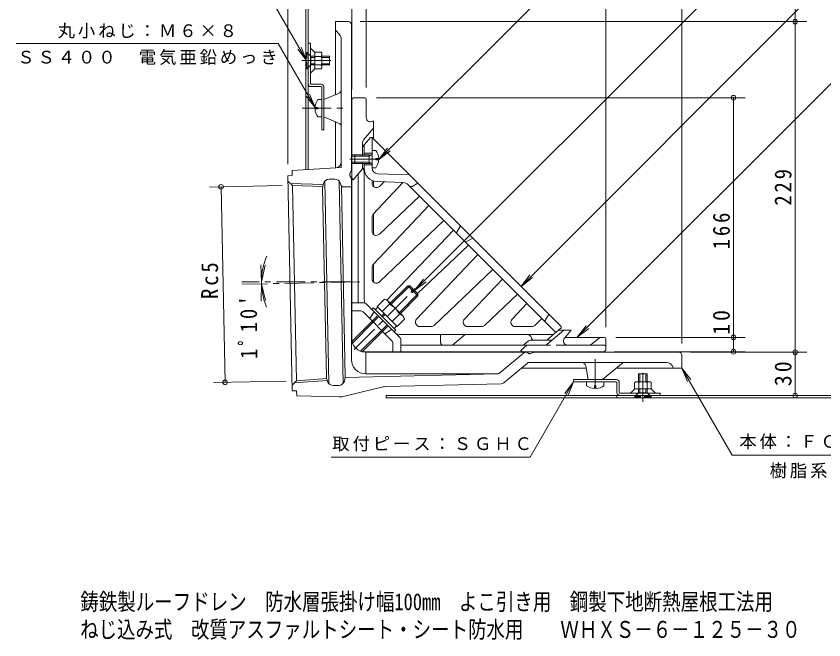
# Model space of a CAD drawing. Units: millimetres at full size, sheet at 1:4. Extents: x -418 to 512, y -549 to 486.
# Drawn here: x -382 to 177, y -549 to -117 of the extents above; entities that cross this region are included whole.
import ezdxf
from ezdxf.enums import TextEntityAlignment as Align

# ---------------------------------------------------------------- set-up
doc = ezdxf.new("R2010")
doc.units = ezdxf.units.MM
doc.header["$LTSCALE"] = 4
doc.header["$PDMODE"] = 32
doc.header["$PDSIZE"] = 3.2
for name, pattern in [('CHAIN1', [8, 5, -1, 1, -1]), ('DASHED1', [1.8, 1.2, -0.6]), ('DASHED2', [3, 2, -1])]:
    doc.linetypes.add(name, pattern=pattern)
for name, color, linetype, lineweight in [('0-0_通り芯', 4, 'Continuous', 9), ('0-1_躯体', 6, 'Continuous', 9), ('0-2_仕上', 3, 'Continuous', 9), ('0-4_その他', 7, 'Continuous', 9), ('0-5_寸法', 7, 'Continuous', 9), ('0-8', 2, 'Continuous', 9), ('0-A', 2, 'Continuous', 9)]:
    doc.layers.add(name, color=color, linetype=linetype, lineweight=lineweight)
doc.layers.add('F-5_F-5ﾚｲﾔ', color=2, linetype='Continuous')
doc.styles.add('ＭＳ ゴシック', font='')
doc.styles.get('ＭＳ ゴシック').set_extended_font_data('MS Gothic')

msp = doc.modelspace()

# ---------------------------------------------------------------- linework, layer by layer
at = {"layer": '0-0_通り芯'}
for p, q in [((-152.119, -121.134), (-161.119, -121.134)), ((-161.119, -121.134), (-161.119, -171.8)), ((-158.462, -129.983), (-161.119, -127.134)), ((-150.119, -123.134), (-150.119, -223.795)), ((-157.119, -133.393), (-157.119, -222.1)), ((-169.119, -175.134), (-158.965, -170.903)), ((-169.119, -195.134), (-169.119, -175.134)), ((-169.119, -187.134), (-158.965, -191.364)), ((-161.119, -190.467), (-161.119, -222.339)), ((-191.194, -224.134), (-157.119, -222.1)), ((-150.306, -224.641), (-151.119, -226.384)), ((-151.119, -226.384), (-151.119, -227.884)), ((-150.387, -229.152), (-151.119, -227.884)), ((-169.412, -233.3), (-170.208, -236.47)), ((-165.786, -371.889), (-168.639, -231.755)), ((-161.725, -230.196), (-165.614, -230.275)), ((-155.788, -371.687), (-158.641, -231.551)), ((-157.806, -233.064), (-157.49, -234.137)), ((-154.371, -367.576), (-157.073, -234.893)), ((-150.119, -230.152), (-150.119, -355.121)), ((-167.381, -367.239), (-170.044, -236.45)), ((-155.531, -235.571), (-150.119, -235.461)), ((-140.19, -350.133), (-140.19, -365.121)), ((-28.652, -350.134), (-140.171, -350.134)), ((-47.174, -364.445), (-30.955, -350.835)), ((-26.757, -351.134), (-26.92, -351.134)), ((-24.254, -350.279), (-26.008, -350.988)), ((76.881, -350.134), (-23.505, -350.134)), ((78.881, -352.134), (78.881, -361.133)), ((-44.556, -371.386), (-28.128, -357.601)), ((-26.843, -357.134), (67.978, -357.134)), ((-32.338, -361.133), (12.548, -361.133)), ((12.299, -359.64), (13.881, -369.134)), ((33.416, -361.133), (78.881, -361.133)), ((72.828, -360.921), (72.881, -361.133)), ((-166.62, -370.377), (-167.544, -367.243)), ((-155.015, -370.141), (-154.371, -367.575)), ((-49.033, -365.146), (-154.371, -367.574)), ((-48.715, -365.121), (-140.119, -365.121)), ((-158.813, -373.166), (-162.702, -373.245)), ((-155.859, -380.832), (-128.154, -374.195)), ((-126.055, -373.923), (-46.415, -372.087)), ((-158.414, -381.104), (-188.01, -380.438))]:
    msp.add_line(p, q, dxfattribs=at)
at = {"layer": '0-0_通り芯', "linetype": 'CHAIN1'}
for p, q in [((-184.119, -181.134), (-154.251, -181.134)), ((-150.119, -301.474), (-226.103, -301.474)), ((-144.268, -301.355), (-226.072, -303.021)), ((18.881, -354.975), (18.881, -376.102))]:
    msp.add_line(p, q, dxfattribs=at)
at = {"layer": '0-0_通り芯', "color": 6}
for p, q in [((-191.119, -227.794), (-194.119, -227.855)), ((-194.119, -227.855), (-191.085, -376.824)), ((-191.194, -224.134), (-191.119, -227.794)), ((-190.978, -234.711), (-194.039, -231.773)), ((-192.569, -233.184), (-169.563, -233.903)), ((-190.978, -234.711), (-188.226, -369.845)), ((-190.978, -234.711), (-169.931, -235.369)), ((-188.226, -369.845), (-167.223, -368.331)), ((-188.226, -369.845), (-191.164, -372.906)), ((-189.754, -371.436), (-166.796, -369.781)), ((-188.085, -376.763), (-191.085, -376.824)), ((-188.01, -380.438), (-188.085, -376.763))]:
    msp.add_line(p, q, dxfattribs=at)
at = {"layer": '0-0_通り芯'}
msp.add_lwpolyline([(13.881, -369.134), (23.881, -369.134), (38.182, -357.134)], dxfattribs=at)
for centre, radius, start, end in [((-152.119, -123.134), 2, 0, 90), ((-162.119, -133.393), 5, 0, 43.00033), ((-160.119, -168.134), 3, 292.61953, 0), ((-160.119, -194.133), 3, 0, 67.38047), ((-161.119, -218.332), 4, 273.41452, 0), ((-152.119, -223.795), 2, 335.004, 0), ((-149.119, -226.827), 2, 155.004, 180), ((-149.119, -227.348), 2, 180, 209.99432), ((-152.119, -230.152), 2, 0, 29.99432), ((-165.532, -234.274), 4, 91.16681, 165.9087), ((-161.643, -234.195), 4, 16.4225, 91.16681), ((-155.572, -233.571), 2, 196.4225, 271.16681), ((-140.119, -340.134), 10, 180, 269.69852), ((-29.027, -353.134), 3, 90, 130.00017), ((-28.652, -351.134), 1, 29.99821, 90), ((-26.92, -350.134), 1, 209.99821, 270), ((-26.757, -349.134), 2, 270, 292), ((-23.505, -352.134), 2, 90, 112), ((76.881, -352.134), 2, 0, 90), ((-140.119, -355.121), 10, 180, 270), ((-26.843, -359.134), 2, 90, 130.00009), ((9.34, -360.134), 3, 9.46231, 90), ((39.274, -360.134), 3, 90, 130.00008), ((67.978, -362.134), 5, 14.0364, 90), ((-49.102, -362.146), 3, 271.32054, 310.00009), ((23.517, -368.134), 1, 270, 309.99971), ((-162.783, -369.246), 4, 196.42492, 271.16681), ((-158.894, -369.167), 4, 271.16681, 345.91112), ((-125.824, -383.92), 10, 91.32054, 103.4706), ((-46.485, -369.088), 3, 271.32054, 310.00009), ((-158.189, -371.107), 10, 268.71079, 283.4706)]:
    msp.add_arc(centre, radius, start, end, dxfattribs=at)
at = {"layer": '0-1_躯体'}
for p, q in [((-149.823, -341.837), (-149.823, -176.107)), ((-149.121, -174.178), (-148.823, -173.823)), ((-140.823, -173.823), (-148.823, -173.823)), ((-139.823, -174.823), (-139.823, -187.561)), ((-134.823, -189.823), (-135.102, -190.018)), ((-134.823, -202.323), (-134.823, -189.823)), ((-141.621, -202.924), (-134.823, -194.823)), ((-142.323, -204.853), (-142.323, -214.208)), ((-147.823, -213.338), (-149.823, -213.338)), ((-147.823, -214.208), (-149.823, -214.208)), ((-147.823, -218.468), (-149.823, -218.468)), ((-147.823, -219.338), (-149.823, -219.338)), ((-142.323, -218.468), (-142.323, -223.077)), ((-145.323, -315.882), (-145.323, -226.652)), ((-134.823, -235.344), (-134.823, -231.488)), ((-134.823, -268.42), (-134.823, -254.192)), ((-134.823, -301.494), (-134.823, -289.232)), ((-141.873, -315.882), (-149.823, -315.882)), ((-116.76, -339.752), (-139.752, -316.76)), ((-144.151, -321.382), (-149.823, -321.382)), ((-142.03, -322.26), (-122.26, -342.03)), ((-14.778, -344.855), (-2.823, -334.823)), ((-6.61, -334.823), (2.177, -334.823)), ((2.177, -334.823), (-2.498, -340.395)), ((-88.336, -337.823), (-88.336, -343.323)), ((-79.918, -344.972), (-71.398, -337.823)), ((-2.018, -339.823), (25.177, -339.823)), ((21.899, -340.057), (17.017, -344.153)), ((26.177, -340.823), (26.177, -348.823)), ((-121.381, -344.151), (-121.381, -349.823)), ((-115.881, -341.873), (-115.881, -349.823)), ((-80.882, -345.323), (-115.881, -345.323)), ((-16.06, -345.323), (-80.882, -345.323)), ((-32.823, -348.823), (-28.652, -345.323)), ((-30.436, -344.855), (-27.38, -342.291)), ((-26.095, -341.823), (-11.893, -341.823)), ((25.177, -345.323), (-0.2, -345.323)), ((-141.823, -349.823), (23.894, -349.823)), ((-32.701, -348.944), (-32.823, -348.823)), ((25.822, -349.121), (26.177, -348.823))]:
    msp.add_line(p, q, dxfattribs=at)
at = {"layer": '0-1_躯体', "linetype": 'DASHED1'}
for p, q in [((-134.741, -322.932), (-137.448, -326.842)), ((-122.932, -334.742), (-126.842, -337.449))]:
    msp.add_line(p, q, dxfattribs=at)
at = {"layer": '0-1_躯体', "linetype": 'DASHED2'}
msp.add_line((-0.2, -345.323), (-16.06, -345.323), dxfattribs=at)
at = {"layer": '0-1_躯体'}
msp.add_lwpolyline([(-148.944, -230.702), (-148.823, -230.823), (-142.323, -223.077)], dxfattribs=at)
for centre, radius, start, end in [((-146.823, -176.107), 3, 140.00002, 180.0007), ((-140.823, -174.823), 1, 0, 90), ((-136.823, -187.561), 3, 180, 304.99982), ((-139.323, -204.853), 3, 140.0002, 180), ((-146.823, -228.58), 3, 180, 225.00249), ((-141.873, -318.882), 3, 44.99976, 90), ((-144.151, -324.382), 3, 44.99976, 90), ((-118.881, -341.873), 3, 0, 45), ((-11.893, -339.823), 2, 270, 310.00008), ((-0.2, -342.323), 3, 140.00003, 270), ((22.541, -340.823), 1, 90, 129.99971), ((25.177, -340.823), 1, 0, 90), ((-141.823, -341.823), 8, 180.10083, 186.72223), ((-124.381, -344.151), 3, 0, 45), ((-86.336, -343.323), 2, 180, 270), ((-80.882, -343.823), 1.5, 270, 310.00003), ((-31.722, -343.323), 2, 270, 309.99985), ((-26.095, -343.823), 2, 90, 129.99985), ((-16.064, -343.323), 2, 270, 309.99985), ((13.803, -340.323), 5, 270, 310.00023), ((25.177, -346.323), 1, 0, 90), ((-141.823, -341.823), 8, 264.08858, 269.99991), ((-30.58, -346.823), 3, 224.9977, 270), ((23.894, -346.823), 3, 270, 309.99908)]:
    msp.add_arc(centre, radius, start, end, dxfattribs=at)
at = {"layer": '0-1_躯体', "linetype": 'DASHED1'}
for centre, start, end in [((-135.563, -322.363), 325.30484, 45.00075), ((-122.362, -335.564), 44.99925, 124.69516)]:
    msp.add_arc(centre, 1, start, end, dxfattribs=at)
at = {"layer": '0-2_仕上'}
for p, q in [((-142.323, -207.892), (-136.823, -201.338)), ((-135.823, -201.338), (-136.823, -201.338)), ((-135.823, -201.338), (-4.823, -332.338)), ((-135.823, -210.337), (-135.823, -201.338)), ((-141.322, -206.7), (-141.322, -213.338)), ((-141.322, -212.338), (-135.823, -212.338)), ((-141.322, -219.338), (-141.323, -311.338)), ((-141.322, -220.338), (-135.823, -220.338)), ((-135.823, -222.489), (-135.823, -222.338)), ((-109.823, -227.338), (-131.976, -226.485)), ((-135.823, -233.123), (-135.823, -231.106)), ((-134.999, -254.393), (-114.381, -232.666)), ((-114.146, -232.675), (-132.188, -231.982)), ((-130.758, -235.299), (-127.453, -232.164)), ((-110.802, -234.136), (-109.925, -235.013)), ((-109.925, -235.013), (-8.508, -336.43)), ((-108.121, -235.254), (-104.166, -232.995)), ((-130.757, -268.374), (-102.951, -241.987)), ((-134.999, -289.247), (-96.384, -248.555)), ((-135.823, -266.198), (-135.823, -256.458)), ((-130.757, -301.449), (-85.981, -258.958)), ((-77.015, -266.882), (-74.565, -262.595)), ((-79.413, -265.525), (-125.468, -314.057)), ((-70.367, -273.53), (-66.08, -271.08)), ((-69.01, -275.928), (-104.334, -309.45)), ((-104.934, -327.273), (-62.443, -282.496)), ((-135.823, -299.273), (-135.823, -291.312)), ((-92.731, -331.514), (-52.04, -292.899)), ((-71.859, -327.273), (-45.472, -299.466)), ((-57.878, -331.514), (-35.069, -309.869)), ((-38.784, -327.273), (-28.501, -316.437)), ((-15.757, -328.139), (-13.308, -323.852)), ((-18.099, -326.84), (-23.024, -331.514)), ((-102.758, -332.338), (-94.796, -332.338)), ((-69.683, -332.338), (-59.943, -332.338)), ((-36.608, -332.338), (-25.089, -332.338)), ((-14.534, -341.487), (-4.823, -333.337)), ((-4.823, -332.338), (-4.823, -333.337)), ((-114.823, -337.838), (-10.185, -337.838)), ((-25.264, -340.632), (-25.34, -340.249))]:
    msp.add_line(p, q, dxfattribs=at)
at = {"layer": '0-2_仕上', "linetype": 'CHAIN1'}
for p, q in [((-151.129, -216.338), (-130.402, -216.338)), ((-148.235, -348.25), (-105.93, -305.945))]:
    msp.add_line(p, q, dxfattribs=at)
at = {"layer": '0-2_仕上'}
for centre, radius, start, end in [((-144.323, -224.68), 3, 0, 48.19135), ((-131.823, -222.489), 9.5, 180, 267.79742), ((-131.823, -222.489), 4, 180, 267.79759), ((-132.823, -233.123), 3, 180.00017, 313.50021), ((-114.338, -237.672), 5, 44.9998, 87.79738), ((-108.865, -233.952), 1.5, 225, 299.74442), ((-132.823, -256.458), 3, 136.50002, 179.9995), ((-132.823, -266.198), 3, 180.00017, 313.5), ((-76.146, -267.378), 1, 150.25494, 225), ((-70.863, -272.661), 1, 225, 299.7426), ((-132.823, -291.312), 3, 136.50002, 180), ((-132.823, -299.273), 3, 180.00034, 313.49998), ((-114.823, -311.338), 26.5, 179.99989, 190.22858), ((-102.758, -329.338), 3, 136.50002, 269.99966), ((-69.683, -329.338), 3, 136.5, 269.99983), ((-36.608, -329.338), 3, 136.49979, 269.99983), ((-14.889, -328.635), 1, 150.25626, 224.9995), ((-94.796, -329.338), 3, 270.00034, 313.49998), ((-59.943, -329.338), 3, 270.0005, 313.49998), ((-25.089, -329.338), 3, 269.99966, 313.49998), ((-114.823, -311.338), 26.5, 260.91545, 270), ((-28.282, -340.838), 3, 11.30951, 89.99966), ((-23.793, -340.338), 1.5, 191.31096, 262.00335), ((-15.498, -340.338), 1.5, 277.99665, 309.99937)]:
    msp.add_arc(centre, radius, start, end, dxfattribs=at)
at = {"layer": '0-4_その他'}
for p, q in [((-194.119, 89.664), (-194.119, -219.855)), ((78.881, 89.664), (78.881, -344.134)), ((-149.823, 62.757), (-149.823, -168.107)), ((-139.823, 62.757), (-139.823, -166.823)), ((26.177, 62.757), (26.177, -332.823)), ((157.37, -121.134), (157.37, 33.867)), ((165.37, -121.134), (-144.119, -121.134)), ((157.37, -350.134), (157.37, -121.134)), ((122.62, -173.823), (-132.823, -173.823)), ((114.62, -339.823), (114.62, -173.823)), ((-248.397, -235.726), (-197.98, -234.699)), ((-240.399, -235.563), (-237.64, -371.007)), ((-212.412, -301.481), (-212.935, -289.493)), ((-212.412, -301.481), (-209.814, -289.766)), ((-212.401, -302.743), (-212.68, -314.74)), ((-212.401, -302.743), (-209.566, -314.403)), ((122.62, -339.823), (33.177, -339.823)), ((114.62, -349.823), (114.62, -339.823)), ((122.62, -349.823), (31.894, -349.823)), ((165.37, -350.134), (84.881, -350.134)), ((157.37, -380.133), (157.37, -350.134)), ((-245.638, -371.17), (-195.221, -370.143))]:
    msp.add_line(p, q, dxfattribs=at)
msp.add_arc((-167.328, -301.474), 45.084, 156.63402, 202.7846, dxfattribs=at)
for p in [(157.37, -121.134), (114.62, -173.823), (-240.399, -235.563), (114.62, -339.823), (114.62, -349.823), (157.37, -350.134), (-237.64, -371.007), (157.37, -380.133)]:
    msp.add_point(p, dxfattribs=at)
at = {"layer": '0-5_寸法'}
for p, q in [((-131.234, -216.817), (223.553, 137.97)), ((-106.33, -307.454), (242.206, 41.083)), ((-32.559, -304.501), (242.206, -29.735)), ((-181.2, -148.134), (-229.011, -65.322)), ((6.381, -339.748), (242.206, -103.923)), ((-200.9, -136.327), (-382.415, -136.327)), ((-175.307, -180.654), (-200.9, -136.327)), ((-181.2, -148.134), (-185.026, -138.895)), ((-181.2, -148.134), (-187.287, -140.2)), ((-175.307, -180.654), (-181.395, -172.721)), ((-175.307, -180.654), (-179.134, -171.416)), ((-131.234, -216.817), (-125.146, -208.883)), ((-131.234, -216.817), (-123.301, -210.729)), ((-32.559, -304.501), (-26.472, -296.567)), ((-106.33, -307.454), (-100.243, -299.52)), ((-106.33, -307.454), (-98.397, -301.366)), ((-32.559, -304.501), (-24.626, -298.413)), ((6.381, -339.748), (12.469, -331.815)), ((6.381, -339.748), (14.315, -333.661)), ((78.881, -361.133), (113.654, -421.362)), ((78.881, -361.133), (84.969, -369.067)), ((78.881, -361.133), (82.708, -370.372)), ((3.881, -370.734), (-26.211, -422.855)), ((3.881, -370.734), (-2.206, -378.667)), ((3.881, -370.734), (0.054, -379.973)), ((-164.053, -422.855), (-26.211, -422.855)), ((113.654, -421.362), (233.675, -421.362))]:
    msp.add_line(p, q, dxfattribs=at)
at = {"layer": '0-8'}
for p, q in [((-181.719, 33.867), (-181.719, -223.568)), ((-180.118, 33.867), (-180.118, -223.473)), ((-180.118, -140.134), (-180.118, -136.134)), ((-178.518, -136.134), (-180.118, -136.134)), ((-178.518, -139.471), (-178.518, -136.134)), ((-175.518, -142.471), (-178.518, -139.471)), ((-178.518, -164.034), (-178.518, -139.471)), ((-175.518, -142.821), (-175.518, -153.446)), ((-175.518, -153.796), (-178.518, -156.796)), ((-178.018, -164.534), (-171.219, -164.534)), ((-171.219, -166.134), (-178.018, -166.134)), ((-170.719, -166.634), (-170.719, -196.134)), ((-169.119, -166.634), (-169.119, -196.134)), ((-170.719, -196.134), (-169.119, -196.134)), ((33.381, -369.134), (3.881, -369.134)), ((3.881, -370.734), (3.881, -369.134)), ((33.381, -370.734), (3.881, -370.734)), ((33.881, -371.234), (33.881, -378.033)), ((35.481, -378.033), (35.481, -371.234)), ((-126.119, -380.133), (-126.119, -381.734)), ((233.881, -380.133), (-126.119, -380.133)), ((33.881, -380.133), (33.881, -381.734)), ((35.981, -378.533), (60.544, -378.533)), ((46.219, -375.533), (43.219, -378.533)), ((46.569, -375.533), (57.194, -375.533)), ((57.544, -375.533), (60.544, -378.533)), ((59.881, -380.133), (63.881, -380.133)), ((60.544, -378.533), (63.881, -378.533)), ((63.881, -378.533), (63.881, -380.133)), ((-126.119, -381.733), (233.881, -381.733))]:
    msp.add_line(p, q, dxfattribs=at)
at = {"layer": '0-8', "linetype": 'CHAIN1'}
for p, q in [((-164.39, -148.134), (-184.518, -148.134)), ((51.881, -364.404), (51.881, -384.533))]:
    msp.add_line(p, q, dxfattribs=at)
at = {"layer": '0-8'}
for centre, radius, start, end in [((-178.018, -164.034), 2.1, 180, 270), ((-178.018, -164.034), 0.5, 180, 270), ((-171.219, -166.634), 2.1, 0, 90), ((-171.219, -166.634), 0.5, 0, 90), ((33.381, -371.234), 2.1, 0, 90), ((33.381, -371.234), 0.5, 0, 90), ((35.981, -378.033), 2.1, 180, 270), ((35.981, -378.033), 0.5, 180, 270)]:
    msp.add_arc(centre, radius, start, end, dxfattribs=at)
at = {"layer": '0-A', "linetype": 'DASHED1'}
for p, q in [((-181.2, -142.484), (-180.9, -142.484)), ((-181.2, -153.784), (-181.2, -142.484)), ((-178.25, -145.134), (-180.9, -142.484)), ((-178.25, -145.134), (-178.25, -151.133)), ((-175.518, -145.134), (-178.25, -145.134)), ((-178.25, -146.003), (-175.518, -146.003)), ((-178.25, -150.263), (-175.518, -150.263)), ((-178.25, -151.133), (-180.9, -153.784)), ((-175.518, -151.133), (-178.25, -151.133)), ((-135.649, -328.641), (-131.76, -324.752)), ((-134.942, -329.348), (-131.053, -325.459)), ((-129.285, -335.005), (-125.396, -331.116)), ((-128.578, -335.712), (-124.689, -331.823)), ((48.881, -378.265), (46.231, -380.914)), ((48.881, -375.533), (48.881, -378.265)), ((48.881, -378.265), (54.881, -378.265)), ((49.751, -378.265), (49.751, -375.533)), ((54.011, -378.265), (54.011, -375.533)), ((54.881, -375.533), (54.881, -378.265)), ((54.881, -378.265), (57.531, -380.915)), ((46.231, -381.215), (46.231, -380.915)), ((57.531, -381.215), (46.231, -381.215))]:
    msp.add_line(p, q, dxfattribs=at)
at = {"layer": '0-A'}
for p, q in [((-171.009, -142.383), (-175.518, -142.383)), ((-175.518, -142.383), (-175.518, -142.821)), ((-171.009, -145.27), (-175.518, -145.27)), ((-170.518, -143.827), (-170.518, -152.44)), ((-170.518, -145.134), (-165.2, -145.134)), ((-165.2, -151.133), (-165.2, -145.134)), ((-171.009, -150.997), (-175.518, -150.997)), ((-170.518, -146.003), (-165.2, -146.003)), ((-170.518, -150.263), (-165.2, -150.263)), ((-175.518, -153.883), (-175.518, -153.446)), ((-171.009, -153.883), (-175.518, -153.883)), ((-170.518, -151.133), (-165.2, -151.133)), ((-173.319, -175.133), (-170.719, -175.133)), ((-175.307, -180.654), (-173.319, -180.654)), ((-175.307, -181.613), (-173.319, -181.613)), ((-173.319, -181.613), (-173.319, -180.654)), ((-173.319, -187.134), (-170.719, -187.134)), ((-133.223, -210.337), (-135.823, -210.337)), ((-135.823, -210.337), (-135.823, -222.338)), ((-147.823, -213.338), (-147.823, -219.338)), ((-137.823, -213.338), (-147.823, -213.338)), ((-137.823, -214.208), (-147.823, -214.208)), ((-137.823, -214.208), (-135.95, -213.156)), ((-137.823, -213.338), (-137.059, -213.779)), ((-137.823, -213.338), (-137.823, -219.338)), ((-133.223, -216.817), (-133.223, -215.859)), ((-131.234, -215.859), (-133.223, -215.859)), ((-131.234, -216.817), (-133.223, -216.817)), ((-137.823, -218.468), (-147.823, -218.468)), ((-137.823, -219.338), (-147.823, -219.338)), ((-137.823, -218.468), (-135.95, -219.52)), ((-137.823, -219.338), (-137.059, -218.897)), ((-133.223, -222.338), (-135.823, -222.338)), ((-123.204, -316.196), (-111.103, -304.095)), ((-122.497, -316.903), (-109.689, -304.095)), ((-111.103, -304.095), (-109.689, -304.095)), ((-108.098, -307.1), (-111.103, -304.095)), ((-107.391, -306.393), (-109.689, -304.095)), ((-108.805, -307.807), (-107.391, -306.393)), ((-107.744, -308.868), (-108.805, -307.807)), ((-107.744, -308.868), (-106.33, -307.454)), ((-104.032, -309.752), (-106.33, -307.454)), ((-116.84, -322.56), (-104.032, -309.752)), ((-116.133, -323.267), (-104.032, -311.166)), ((-104.032, -311.166), (-107.037, -308.161)), ((-104.032, -309.752), (-104.032, -311.166)), ((-133.599, -320.651), (-131.831, -318.883)), ((-127.231, -313.435), (-132.255, -318.459)), ((-118.396, -332.318), (-132.255, -318.459)), ((-123.761, -316.905), (-128.785, -321.929)), ((-124.863, -314.537), (-114.474, -324.926)), ((-136.003, -320.509), (-134.871, -319.378)), ((-119.315, -334.934), (-134.871, -319.378)), ((-129.267, -324.982), (-127.5, -323.214)), ((-128.56, -325.689), (-126.793, -323.921)), ((-116.842, -323.824), (-121.866, -328.848)), ((-149.768, -342.759), (-135.649, -328.641)), ((-149.414, -343.82), (-134.942, -329.348)), ((-113.372, -327.294), (-118.396, -332.318)), ((-143.736, -349.456), (-129.285, -335.005)), ((-142.669, -349.803), (-128.578, -335.712)), ((-120.588, -333.661), (-118.82, -331.894)), ((-120.446, -336.066), (-119.315, -334.934)), ((54.881, -365.214), (48.881, -365.214)), ((48.881, -370.533), (48.881, -365.214)), ((49.751, -370.533), (49.751, -365.214)), ((54.011, -370.533), (54.011, -365.214)), ((54.881, -370.533), (54.881, -365.214)), ((12.881, -373.334), (12.881, -370.734)), ((18.402, -373.334), (19.36, -373.334)), ((18.402, -375.322), (18.402, -373.334)), ((19.36, -375.322), (19.36, -373.334)), ((24.882, -373.334), (24.882, -370.734)), ((46.131, -371.024), (46.131, -375.533)), ((47.575, -370.533), (56.188, -370.533)), ((49.018, -371.024), (49.018, -375.533)), ((54.745, -371.024), (54.745, -375.533)), ((57.631, -371.024), (57.631, -375.533)), ((46.131, -375.533), (46.569, -375.533)), ((57.631, -375.533), (57.194, -375.533))]:
    msp.add_line(p, q, dxfattribs=at)
at = {"layer": '0-A', "linetype": 'DASHED1'}
for points in [[(-181.2, -153.784), (-180.9, -153.784), (-180.9, -142.484)], [(57.531, -381.215), (57.531, -380.915), (46.231, -380.915)]]:
    msp.add_lwpolyline(points, dxfattribs=at)
at = {"layer": '0-A'}
for centre, radius, start, end in [((-172.886, -143.827), 2.368, 322.44278, 37.55722), ((-179.116, -148.134), 8.598, 340.548, 19.452), ((-172.886, -152.44), 2.368, 322.44278, 37.55722), ((-165.319, -181.134), 10, 143.13013, 177.25438), ((-165.319, -181.134), 10, 182.74562, 216.86987), ((-141.223, -216.338), 10, 2.74562, 36.86987), ((-136.073, -212.938), 0.25, 299.32918, 0), ((-141.223, -216.338), 10, 323.13013, 357.25438), ((-136.073, -219.738), 0.25, 0, 60.67082), ((-127.558, -317.232), 3.811, 4.92564, 85.07436), ((-129.442, -329.505), 13.822, 24.26926, 65.73074), ((-117.169, -327.621), 3.811, 4.92564, 85.07436), ((18.881, -365.334), 10, 233.13013, 267.25438), ((18.881, -365.334), 10, 272.74562, 306.86987), ((47.575, -372.901), 2.368, 52.44278, 127.55722), ((51.881, -379.131), 8.598, 70.548, 109.452), ((56.188, -372.901), 2.368, 52.44278, 127.55722)]:
    msp.add_arc(centre, radius, start, end, dxfattribs=at)

# ---------------------------------------------------------------- texts
at = {"layer": '0-4_その他', "color": 2, "char_height": 11.73, "attachment_point": 7, "style": 'ＭＳ ゴシック'}
for s, insert, rotation in [('\\T1.27;\\W0.9;229', (154.97, -248.634), 90), ('\\T1.27;\\W0.9;166', (112.22, -278.832), 90), ('\\T1.27;\\W0.9;Rc5', (-242.309, -313.249), 90), ("\\T1.28;\\W0.9;1ﾟ10'", (-215.078, -354.731), 90.583), ('\\T1.27;\\W0.95;10', (112.22, -338.118), 90), ('\\T1.27;\\W0.95;30', (154.97, -373.633), 90)]:
    msp.add_mtext(s, dxfattribs=dict(at, insert=insert, rotation=rotation))
at = {"layer": '0-5_寸法', "char_height": 8.798, "attachment_point": 7, "style": 'ＭＳ ゴシック'}
for s, insert in [('\\T1.17;丸小ねじ：Ｍ６×８', (-353.657, -132.787)), ('\\T1.17;ＳＳ４００\u3000電気亜鉛めっき', (-381.657, -151.185)), ('\\T1.17;取付ピース：ＳＧＨＣ', (-163.395, -418.861)), ('\\T1.17;本体：ＦＣ１５０', (118.664, -417.293)), ('\\T1.17;樹脂系塗装', (139.664, -437.54))]:
    msp.add_mtext(s, dxfattribs=dict(at, insert=insert))
at = {"layer": 'F-5_F-5ﾚｲﾔ', "style": 'ＭＳ ゴシック', "width": 0.8}
for s, p in [('鋳鉄製ルーフドレン\u3000防水層張掛け幅100mm\u3000よこ引き用\u3000鋼製下地断熱屋根工法用', (-337.924, -532.337)), ('ねじ込み式\u3000改質アスファルトシート・シート防水用\u3000\u3000ＷＨＸＳ－６－１２５－３０', (-338.116, -551.524))]:
    msp.add_text(s, height=11.73, dxfattribs=at).set_placement(p, align=Align.BOTTOM_LEFT)

doc.saveas('drawing.dxf')
